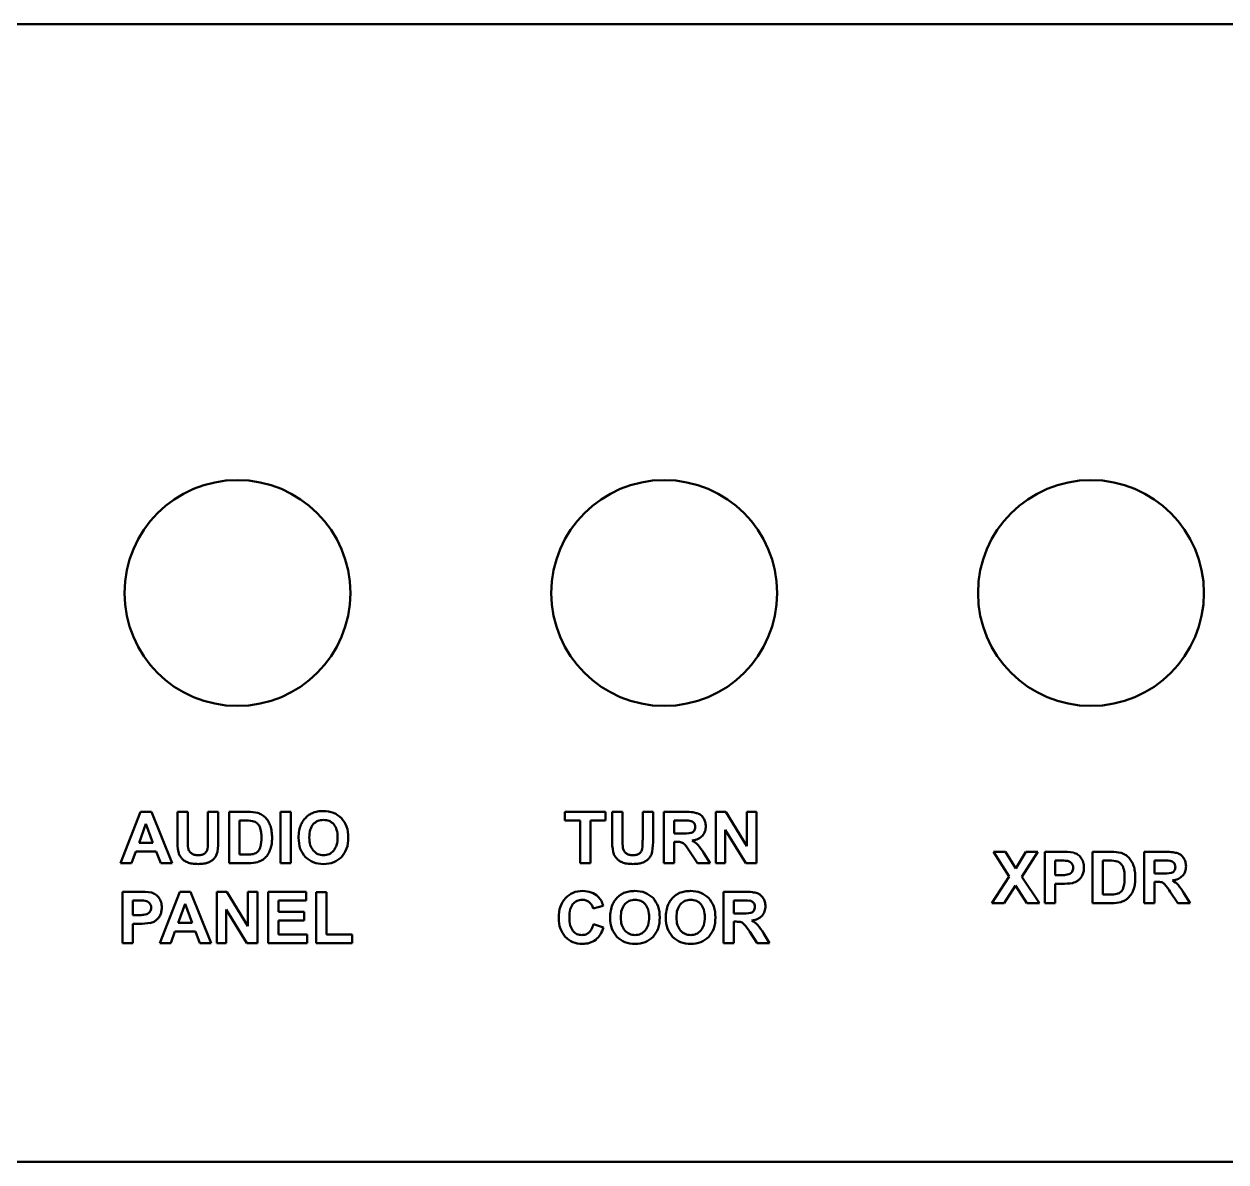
# Model space of a CAD drawing. Header units: inches. Extents: x 4.84 to 12.59, y 5.32 to 7.32.
# Drawn here: x 8.717 to 10.83, y 5.32 to 7.32 of the extents above; entities that cross this region are included whole.
import ezdxf

# ---------------------------------------------------------------- set-up
doc = ezdxf.new("R2010")
doc.units = ezdxf.units.IN
doc.header["$LTSCALE"] = 0.75
doc.header["$MEASUREMENT"] = 0
doc.layers.add('Visible', color=7, linetype='Continuous', lineweight=50)

msp = doc.modelspace()

# ---------------------------------------------------------------- linework, layer by layer
at = {"layer": 'Visible', "extrusion": (0, 1, 0)}
for p, q in [((12.3425, 7.3203), (5.0925, 7.3203)), ((8.9223, 5.9356), (8.8872, 5.8456)), ((8.9415, 5.9356), (8.9223, 5.9356)), ((8.9775, 5.8456), (8.9415, 5.9356)), ((9.0052, 5.9356), (8.9871, 5.9356)), ((8.9871, 5.9356), (8.9871, 5.8876)), ((9.0052, 5.8868), (9.0052, 5.9356)), ((9.0407, 5.9356), (9.0407, 5.8858)), ((9.0588, 5.9356), (9.0407, 5.9356)), ((9.0588, 5.8883), (9.0588, 5.9356)), ((9.1111, 5.9356), (9.0779, 5.9356)), ((9.0779, 5.9356), (9.0779, 5.8456)), ((9.1682, 5.9356), (9.1682, 5.8456)), ((9.1864, 5.9356), (9.1682, 5.9356)), ((9.1864, 5.8456), (9.1864, 5.9356)), ((9.6679, 5.9356), (9.6679, 5.9203)), ((9.7395, 5.9356), (9.6679, 5.9356)), ((9.7395, 5.9203), (9.7395, 5.9356)), ((9.7692, 5.9356), (9.7511, 5.9356)), ((9.7511, 5.9356), (9.7511, 5.8876)), ((9.7692, 5.8868), (9.7692, 5.9356)), ((9.8047, 5.9356), (9.8047, 5.8858)), ((9.8228, 5.9356), (9.8047, 5.9356)), ((9.8228, 5.8883), (9.8228, 5.9356)), ((9.842, 5.9356), (9.842, 5.8456)), ((9.8803, 5.9356), (9.842, 5.9356)), ((9.933, 5.9356), (9.933, 5.8456)), ((9.9506, 5.9356), (9.933, 5.9356)), ((9.9875, 5.8755), (9.9506, 5.9356)), ((9.9875, 5.9356), (9.9875, 5.8755)), ((10.0044, 5.9356), (9.9875, 5.9356)), ((10.0044, 5.8456), (10.0044, 5.9356)), ((8.9195, 5.8812), (8.9317, 5.9146)), ((8.9317, 5.9146), (8.9441, 5.8812)), ((9.0961, 5.8607), (9.0961, 5.9203)), ((9.0961, 5.9203), (9.1043, 5.9203)), ((9.6679, 5.9203), (9.6946, 5.9203)), ((9.6946, 5.9203), (9.6946, 5.8456)), ((9.7128, 5.9203), (9.7395, 5.9203)), ((9.7128, 5.8456), (9.7128, 5.9203)), ((9.8602, 5.9203), (9.8744, 5.9203)), ((9.8602, 5.8975), (9.8602, 5.9203)), ((9.8737, 5.8975), (9.8602, 5.8975)), ((9.9498, 5.9043), (9.9861, 5.8456)), ((9.9498, 5.8456), (9.9498, 5.9043)), ((8.9441, 5.8812), (8.9195, 5.8812)), ((9.8602, 5.8831), (9.8639, 5.8831)), ((9.8602, 5.8456), (9.8602, 5.8831)), ((8.9065, 5.8456), (8.9139, 5.866)), ((8.9139, 5.866), (8.9499, 5.866)), ((8.9499, 5.866), (8.9578, 5.8456)), ((9.1097, 5.8607), (9.0961, 5.8607)), ((9.8881, 5.8651), (9.9012, 5.8456)), ((9.923, 5.8456), (9.912, 5.8631)), ((10.421, 5.8653), (10.4489, 5.8223)), ((10.4423, 5.8653), (10.421, 5.8653)), ((10.4603, 5.8364), (10.4423, 5.8653)), ((10.478, 5.8653), (10.4603, 5.8364)), ((10.4711, 5.8216), (10.4991, 5.8653)), ((10.4991, 5.8653), (10.478, 5.8653)), ((10.5112, 5.8653), (10.5112, 5.7753)), ((10.5403, 5.8653), (10.5112, 5.8653)), ((10.6282, 5.8653), (10.595, 5.8653)), ((10.595, 5.8653), (10.595, 5.7753)), ((10.6859, 5.8653), (10.6859, 5.7753)), ((10.7241, 5.8653), (10.6859, 5.8653)), ((8.8872, 5.8456), (8.9065, 5.8456)), ((8.9578, 5.8456), (8.9775, 5.8456)), ((9.0779, 5.8456), (9.1121, 5.8456)), ((9.1682, 5.8456), (9.1864, 5.8456)), ((9.6946, 5.8456), (9.7128, 5.8456)), ((9.842, 5.8456), (9.8602, 5.8456)), ((9.9012, 5.8456), (9.923, 5.8456)), ((9.933, 5.8456), (9.9498, 5.8456)), ((9.9861, 5.8456), (10.0044, 5.8456)), ((10.5293, 5.8246), (10.5293, 5.8501)), ((10.5293, 5.8501), (10.5381, 5.8501)), ((10.6131, 5.7905), (10.6131, 5.8501)), ((10.6131, 5.8501), (10.6213, 5.8501)), ((10.704, 5.8501), (10.7182, 5.8501)), ((10.704, 5.8273), (10.704, 5.8501)), ((10.4489, 5.8223), (10.4181, 5.7753)), ((10.5018, 5.7753), (10.4711, 5.8216)), ((10.5393, 5.8246), (10.5293, 5.8246)), ((10.5293, 5.8093), (10.5412, 5.8093)), ((10.5293, 5.7753), (10.5293, 5.8093)), ((10.7175, 5.8273), (10.704, 5.8273)), ((10.704, 5.8129), (10.7077, 5.8129)), ((10.704, 5.7753), (10.704, 5.8129)), ((8.8906, 5.7951), (8.8906, 5.7051)), ((8.9197, 5.7951), (8.8906, 5.7951)), ((8.991, 5.7951), (8.9559, 5.7051)), ((9.0102, 5.7951), (8.991, 5.7951)), ((9.0462, 5.7051), (9.0102, 5.7951)), ((9.0561, 5.7951), (9.0561, 5.7051)), ((9.0737, 5.7951), (9.0561, 5.7951)), ((9.1106, 5.735), (9.0737, 5.7951)), ((9.1106, 5.7951), (9.1106, 5.735)), ((9.1275, 5.7951), (9.1106, 5.7951)), ((9.1275, 5.7051), (9.1275, 5.7951)), ((9.1467, 5.7951), (9.1467, 5.7051)), ((9.2134, 5.7951), (9.1467, 5.7951)), ((9.2134, 5.7799), (9.2134, 5.7951)), ((9.231, 5.7944), (9.231, 5.7051)), ((9.2492, 5.7944), (9.231, 5.7944)), ((9.2492, 5.7203), (9.2492, 5.7944)), ((9.9468, 5.7951), (9.9468, 5.7051)), ((9.9851, 5.7951), (9.9468, 5.7951)), ((10.4399, 5.7753), (10.46, 5.8065)), ((10.46, 5.8065), (10.4799, 5.7753)), ((10.6267, 5.7905), (10.6131, 5.7905)), ((10.7319, 5.7949), (10.7451, 5.7753)), ((10.7668, 5.7753), (10.7558, 5.7929)), ((8.9087, 5.7543), (8.9087, 5.7799)), ((8.9087, 5.7799), (8.9175, 5.7799)), ((8.9882, 5.7407), (9.0004, 5.7741)), ((9.0004, 5.7741), (9.0128, 5.7407)), ((9.1648, 5.7799), (9.2134, 5.7799)), ((9.1648, 5.7599), (9.1648, 5.7799)), ((9.7174, 5.766), (9.7353, 5.7703)), ((9.965, 5.7799), (9.9792, 5.7799)), ((9.965, 5.757), (9.965, 5.7799)), ((10.4181, 5.7753), (10.4399, 5.7753)), ((10.4799, 5.7753), (10.5018, 5.7753)), ((10.5112, 5.7753), (10.5293, 5.7753)), ((10.595, 5.7753), (10.6291, 5.7753)), ((10.6859, 5.7753), (10.704, 5.7753)), ((10.7451, 5.7753), (10.7668, 5.7753)), ((8.9187, 5.7543), (8.9087, 5.7543)), ((9.0729, 5.7638), (9.1092, 5.7051)), ((9.0729, 5.7051), (9.0729, 5.7638)), ((9.21, 5.7599), (9.1648, 5.7599)), ((9.21, 5.7448), (9.21, 5.7599)), ((9.9785, 5.757), (9.965, 5.757)), ((8.9087, 5.7391), (8.9206, 5.7391)), ((8.9087, 5.7051), (8.9087, 5.7391)), ((8.9752, 5.7051), (8.9826, 5.7255)), ((8.9826, 5.7255), (9.0186, 5.7255)), ((9.0128, 5.7407), (8.9882, 5.7407)), ((9.0186, 5.7255), (9.0265, 5.7051)), ((9.1648, 5.7448), (9.21, 5.7448)), ((9.1648, 5.7203), (9.1648, 5.7448)), ((9.7356, 5.7326), (9.718, 5.7382)), ((9.965, 5.7427), (9.9687, 5.7427)), ((9.965, 5.7051), (9.965, 5.7427)), ((9.9929, 5.7247), (10.006, 5.7051)), ((8.8906, 5.7051), (8.9087, 5.7051)), ((8.9559, 5.7051), (8.9752, 5.7051)), ((9.0265, 5.7051), (9.0462, 5.7051)), ((9.0561, 5.7051), (9.0729, 5.7051)), ((9.1092, 5.7051), (9.1275, 5.7051)), ((9.1467, 5.7051), (9.2151, 5.7051)), ((9.2151, 5.7203), (9.1648, 5.7203)), ((9.2151, 5.7051), (9.2151, 5.7203)), ((9.231, 5.7051), (9.2944, 5.7051)), ((9.2944, 5.7203), (9.2492, 5.7203)), ((9.2944, 5.7051), (9.2944, 5.7203)), ((9.9468, 5.7051), (9.965, 5.7051)), ((10.006, 5.7051), (10.0277, 5.7051)), ((10.0277, 5.7051), (10.0168, 5.7227)), ((5.0925, 5.3203), (12.3425, 5.3203))]:
    msp.add_line(p, q, dxfattribs=at)
at = {"layer": 'Visible'}
for centre in [(9.0925, 6.3203), (9.8425, 6.3203), (10.5925, 6.3203)]:
    msp.add_circle(centre, 0.1985, dxfattribs=at)
at = {"layer": 'Visible', "extrusion": (1e-16, 0, -1)}
for centre, radius, start, end in [((-9.1133, 5.8707), 0.0649, 88.1045, 103.3574), ((-9.107, 5.838), 0.0824, 88.0944, 98.5003), ((-9.8775, 5.7674), 0.153, 88.8418, 93.8103), ((-9.8772, 5.9668), 0.0694, 259.3593, 272.8982), ((-9.0963, 5.8846), 0.1093, 349.5275, 1.5573), ((-9.1063, 5.8838), 0.1011, 353.1593, 1.6992), ((-8.9394, 5.8834), 0.1013, 178.6534, 187.3237), ((-8.9374, 5.8846), 0.1215, 178.2614, 189.1017), ((-9.0759, 5.8887), 0.0587, 178.2555, 194.4953), ((-9.8603, 5.8846), 0.1093, 349.5275, 1.5573), ((-9.8703, 5.8838), 0.1011, 353.1596, 1.699), ((-9.7034, 5.8834), 0.1012, 178.6533, 187.324), ((-9.7014, 5.8846), 0.1215, 178.2614, 189.1015), ((-9.7806, 5.7974), 0.127, 140.4135, 147.7851), ((-9.871, 5.8484), 0.0424, 119.4599, 136.1647), ((-9.8234, 5.8114), 0.1026, 139.6957, 149.7087), ((-9.1113, 5.9102), 0.0495, 259.1367, 271.919), ((-10.5446, 5.7597), 0.1057, 87.7002, 99.4525), ((-10.6303, 5.8005), 0.0649, 88.1047, 103.3572), ((-9.1138, 5.9005), 0.055, 254.7815, 271.7227), ((-10.5406, 5.7628), 0.0873, 88.3901, 96.9858), ((-10.624, 5.7678), 0.0824, 88.0946, 98.5001), ((-10.7213, 5.6971), 0.153, 88.8418, 93.8104), ((-10.5435, 5.913), 0.1037, 260.8624, 271.3113), ((-10.5929, 5.8185), 0.0587, 178.2555, 194.4953), ((-10.721, 5.8966), 0.0694, 259.3593, 272.8981), ((-10.7149, 5.7781), 0.0424, 119.4598, 136.1649), ((-8.924, 5.6894), 0.1057, 87.7002, 99.4526), ((-10.6284, 5.84), 0.0495, 259.1367, 271.919), ((-10.6244, 5.7272), 0.127, 140.4137, 147.7849), ((-10.6672, 5.7412), 0.1026, 139.6957, 149.7087), ((-8.92, 5.6926), 0.0873, 88.3902, 96.9856), ((-9.9823, 5.6269), 0.153, 88.8418, 93.8103), ((-10.6308, 5.8303), 0.055, 254.7817, 271.7224), ((-9.982, 5.8264), 0.0694, 259.3593, 272.8981), ((-8.9229, 5.8428), 0.1037, 260.8624, 271.3113), ((-9.8854, 5.657), 0.127, 140.4137, 147.7849), ((-9.9758, 5.7079), 0.0424, 119.4598, 136.1649), ((-9.9282, 5.6709), 0.1026, 139.6957, 149.7087)]:
    msp.add_arc(centre, radius, start, end, dxfattribs=at)
at = {"layer": 'Visible'}
for points, knots in [([(9.2436, 5.9371), (9.2401, 5.937), (9.2334, 5.9368), (9.2271, 5.9346), (9.2242, 5.9335)], [-0.05035188, -0.05035188, -0.05035188, -0.05035188, -0.02397974, 0, 0, 0, 0]), ([(9.2754, 5.9248), (9.2709, 5.9284), (9.2617, 5.9359), (9.2498, 5.9367), (9.2436, 5.9371)], [-0.08861997, -0.08861997, -0.08861997, -0.08861997, -0.04614456, 0, 0, 0, 0]), ([(9.9012, 5.9331), (9.8984, 5.9338), (9.8916, 5.9356), (9.8845, 5.9356), (9.8803, 5.9356)], [-0.05377718, -0.05377718, -0.05377718, -0.05377718, -0.03167268, 0, 0, 0, 0]), ([(9.1192, 5.9195), (9.1208, 5.919), (9.1239, 5.9182), (9.1264, 5.9162), (9.1276, 5.9152)], [-0.02414846, -0.02414846, -0.02414846, -0.02414846, -0.0116473, 0, 0, 0, 0]), ([(9.1276, 5.9152), (9.1286, 5.914), (9.1309, 5.9115), (9.1321, 5.9082), (9.1327, 5.9065)], [-0.02592575, -0.02592575, -0.02592575, -0.02592575, -0.01382199, 0, 0, 0, 0]), ([(9.1418, 5.9256), (9.1398, 5.9274), (9.1359, 5.9311), (9.1308, 5.9329), (9.1283, 5.9338)], [-0.0407459, -0.0407459, -0.0407459, -0.0407459, -0.02040459, 0, 0, 0, 0]), ([(9.1504, 5.911), (9.1494, 5.9137), (9.1473, 5.919), (9.1436, 5.9234), (9.1418, 5.9256)], [-0.04324388, -0.04324388, -0.04324388, -0.04324388, -0.02103557, 0, 0, 0, 0]), ([(9.2125, 5.9254), (9.2108, 5.9236), (9.2075, 5.9198), (9.2053, 5.9153), (9.2041, 5.9131)], [-0.03803589, -0.03803589, -0.03803589, -0.03803589, -0.01896054, 0, 0, 0, 0]), ([(9.2242, 5.9335), (9.2221, 5.9325), (9.2178, 5.9304), (9.2143, 5.9271), (9.2125, 5.9254)], [-0.03619934, -0.03619934, -0.03619934, -0.03619934, -0.01859424, 0, 0, 0, 0]), ([(9.2256, 5.9139), (9.2281, 5.9161), (9.2333, 5.9207), (9.2402, 5.9213), (9.2437, 5.9216)], [-0.05122414, -0.05122414, -0.05122414, -0.05122414, -0.02622861, 0, 0, 0, 0]), ([(9.2437, 5.9216), (9.2473, 5.9213), (9.2541, 5.9207), (9.2593, 5.9162), (9.2618, 5.914)], [-0.05091082, -0.05091082, -0.05091082, -0.05091082, -0.02475069, 0, 0, 0, 0]), ([(9.2873, 5.8904), (9.287, 5.8972), (9.2863, 5.9099), (9.2789, 5.92), (9.2754, 5.9248)], [-0.09410742, -0.09410742, -0.09410742, -0.09410742, -0.04382827, 0, 0, 0, 0]), ([(9.8877, 5.92), (9.889, 5.9197), (9.8916, 5.9191), (9.8936, 5.9174), (9.8945, 5.9165)], [-0.01987093, -0.01987093, -0.01987093, -0.01987093, -0.00941618, 0, 0, 0, 0]), ([(9.8945, 5.9165), (9.8952, 5.9155), (9.8967, 5.9133), (9.8968, 5.9106), (9.8969, 5.9092)], [-0.01995818, -0.01995818, -0.01995818, -0.01995818, -0.01054117, 0, 0, 0, 0]), ([(9.9117, 5.9245), (9.9103, 5.9264), (9.9075, 5.9302), (9.9033, 5.9322), (9.9012, 5.9331)], [-0.03493696, -0.03493696, -0.03493696, -0.03493696, -0.01722585, 0, 0, 0, 0]), ([(9.9156, 5.9103), (9.9155, 5.9129), (9.9152, 5.9179), (9.9129, 5.9223), (9.9117, 5.9245)], [-0.03776781, -0.03776781, -0.03776781, -0.03776781, -0.01846493, 0, 0, 0, 0]), ([(9.1327, 5.9065), (9.1333, 5.9043), (9.1345, 5.899), (9.1346, 5.8936), (9.1346, 5.8905)], [-0.04108088, -0.04108088, -0.04108088, -0.04108088, -0.02345833, 0, 0, 0, 0]), ([(9.1534, 5.8897), (9.1533, 5.8936), (9.1531, 5.9008), (9.1513, 5.9078), (9.1504, 5.911)], [-0.05472631, -0.05472631, -0.05472631, -0.05472631, -0.02509807, 0, 0, 0, 0]), ([(9.2041, 5.9131), (9.2029, 5.9096), (9.2003, 5.9022), (9.2001, 5.8943), (9.2, 5.89)], [-0.05987117, -0.05987117, -0.05987117, -0.05987117, -0.0322285, 0, 0, 0, 0]), ([(9.2187, 5.8906), (9.2189, 5.8953), (9.2191, 5.9037), (9.2236, 5.9107), (9.2256, 5.9139)], [-0.06257345, -0.06257345, -0.06257345, -0.06257345, -0.0278171, 0, 0, 0, 0]), ([(9.2618, 5.914), (9.2637, 5.9109), (9.2682, 5.9038), (9.2684, 5.8955), (9.2685, 5.8909)], [-0.06212037, -0.06212037, -0.06212037, -0.06212037, -0.03457501, 0, 0, 0, 0]), ([(9.8951, 5.9024), (9.8944, 5.9016), (9.893, 5.8999), (9.891, 5.899), (9.89, 5.8986)], [-0.0163785, -0.0163785, -0.0163785, -0.0163785, -0.00829949, 0, 0, 0, 0]), ([(9.8919, 5.8853), (9.8955, 5.886), (9.9022, 5.8872), (9.9073, 5.8916), (9.9097, 5.8936)], [-0.05068593, -0.05068593, -0.05068593, -0.05068593, -0.02329598, 0, 0, 0, 0]), ([(9.8969, 5.9092), (9.8969, 5.9079), (9.8968, 5.9055), (9.8956, 5.9034), (9.8951, 5.9024)], [-0.017985, -0.017985, -0.017985, -0.017985, -0.00847874, 0, 0, 0, 0]), ([(9.9097, 5.8936), (9.9114, 5.896), (9.915, 5.901), (9.9154, 5.9071), (9.9156, 5.9103)], [-0.04592294, -0.04592294, -0.04592294, -0.04592294, -0.02379007, 0, 0, 0, 0]), ([(9.1327, 5.874), (9.1322, 5.8722), (9.1311, 5.869), (9.1289, 5.8665), (9.128, 5.8653)], [-0.02537304, -0.02537304, -0.02537304, -0.02537304, -0.01112995, 0, 0, 0, 0]), ([(9.1506, 5.8706), (9.1514, 5.8735), (9.1531, 5.8797), (9.1533, 5.8862), (9.1534, 5.8897)], [-0.0493206, -0.0493206, -0.0493206, -0.0493206, -0.02633345, 0, 0, 0, 0]), ([(9.2, 5.89), (9.2004, 5.8834), (9.201, 5.8709), (9.2084, 5.861), (9.2119, 5.8563)], [-0.09260857, -0.09260857, -0.09260857, -0.09260857, -0.04332088, 0, 0, 0, 0]), ([(9.2258, 5.8675), (9.2238, 5.8706), (9.2192, 5.8776), (9.2189, 5.886), (9.2187, 5.8906)], [-0.06257845, -0.06257845, -0.06257845, -0.06257845, -0.03442336, 0, 0, 0, 0]), ([(9.2685, 5.8909), (9.2684, 5.8862), (9.2681, 5.8777), (9.2636, 5.8706), (9.2616, 5.8674)], [-0.06324796, -0.06324796, -0.06324796, -0.06324796, -0.02817484, 0, 0, 0, 0]), ([(9.2755, 5.8563), (9.2789, 5.8611), (9.2863, 5.8712), (9.287, 5.8837), (9.2873, 5.8904)], [-0.09349159, -0.09349159, -0.09349159, -0.09349159, -0.04990423, 0, 0, 0, 0]), ([(9.8639, 5.8831), (9.8657, 5.8831), (9.8688, 5.8831), (9.8718, 5.8824), (9.873, 5.8821)], [-0.02344382, -0.02344382, -0.02344382, -0.02344382, -0.00966757, 0, 0, 0, 0]), ([(9.873, 5.8821), (9.874, 5.8817), (9.8761, 5.8808), (9.8777, 5.8792), (9.8785, 5.8784)], [-0.01694635, -0.01694635, -0.01694635, -0.01694635, -0.00892621, 0, 0, 0, 0]), ([(8.9888, 5.8647), (8.9894, 5.863), (8.9905, 5.8594), (8.9928, 5.8563), (8.9939, 5.8547)], [-0.02863878, -0.02863878, -0.02863878, -0.02863878, -0.01481826, 0, 0, 0, 0]), ([(8.9939, 5.8547), (8.9954, 5.8532), (8.9984, 5.85), (9.0024, 5.848), (9.0045, 5.847)], [-0.03341593, -0.03341593, -0.03341593, -0.03341593, -0.01746279, 0, 0, 0, 0]), ([(9.0115, 5.8629), (9.0101, 5.8641), (9.0075, 5.8666), (9.0064, 5.87), (9.0059, 5.8718)], [-0.0270417, -0.0270417, -0.0270417, -0.0270417, -0.01360594, 0, 0, 0, 0]), ([(9.0235, 5.8596), (9.0211, 5.8596), (9.0169, 5.8598), (9.0132, 5.8619), (9.0115, 5.8629)], [-0.03207391, -0.03207391, -0.03207391, -0.03207391, -0.01465463, 0, 0, 0, 0]), ([(9.0351, 5.8627), (9.0335, 5.8618), (9.0299, 5.8597), (9.0258, 5.8596), (9.0235, 5.8596)], [-0.03112981, -0.03112981, -0.03112981, -0.03112981, -0.01734732, 0, 0, 0, 0]), ([(9.0399, 5.8705), (9.0394, 5.869), (9.0386, 5.866), (9.0363, 5.8638), (9.0351, 5.8627)], [-0.02349886, -0.02349886, -0.02349886, -0.02349886, -0.01199629, 0, 0, 0, 0]), ([(9.0413, 5.8468), (9.0434, 5.8477), (9.0474, 5.8495), (9.0504, 5.8526), (9.0519, 5.8541)], [-0.03295302, -0.03295302, -0.03295302, -0.03295302, -0.01576463, 0, 0, 0, 0]), ([(9.0519, 5.8541), (9.0531, 5.8558), (9.0557, 5.8592), (9.0568, 5.8633), (9.0574, 5.8654)], [-0.03208811, -0.03208811, -0.03208811, -0.03208811, -0.01655022, 0, 0, 0, 0]), ([(9.128, 5.8653), (9.1269, 5.8645), (9.1247, 5.8628), (9.122, 5.862), (9.1206, 5.8616)], [-0.02108329, -0.02108329, -0.02108329, -0.02108329, -0.01094605, 0, 0, 0, 0]), ([(9.1282, 5.8475), (9.1307, 5.8484), (9.1354, 5.85), (9.1392, 5.8532), (9.141, 5.8547)], [-0.03746292, -0.03746292, -0.03746292, -0.03746292, -0.01753539, 0, 0, 0, 0]), ([(9.141, 5.8547), (9.143, 5.8569), (9.1471, 5.8616), (9.1494, 5.8675), (9.1506, 5.8706)], [-0.04755927, -0.04755927, -0.04755927, -0.04755927, -0.02485586, 0, 0, 0, 0]), ([(9.2119, 5.8563), (9.2163, 5.8527), (9.2256, 5.8452), (9.2376, 5.8444), (9.2438, 5.844)], [-0.08875266, -0.08875266, -0.08875266, -0.08875266, -0.04642292, 0, 0, 0, 0]), ([(9.2437, 5.8596), (9.2403, 5.8599), (9.2334, 5.8605), (9.2283, 5.8652), (9.2258, 5.8675)], [-0.05097404, -0.05097404, -0.05097404, -0.05097404, -0.0252972, 0, 0, 0, 0]), ([(9.2616, 5.8674), (9.2591, 5.8651), (9.254, 5.8605), (9.2472, 5.8599), (9.2437, 5.8596)], [-0.05069841, -0.05069841, -0.05069841, -0.05069841, -0.02561184, 0, 0, 0, 0]), ([(9.2438, 5.844), (9.25, 5.8445), (9.2619, 5.8453), (9.2711, 5.8528), (9.2755, 5.8563)], [-0.08823293, -0.08823293, -0.08823293, -0.08823293, -0.04226449, 0, 0, 0, 0]), ([(9.7528, 5.8647), (9.7534, 5.863), (9.7545, 5.8594), (9.7568, 5.8563), (9.7579, 5.8547)], [-0.02863878, -0.02863878, -0.02863878, -0.02863878, -0.01481826, 0, 0, 0, 0]), ([(9.7579, 5.8547), (9.7594, 5.8532), (9.7624, 5.85), (9.7664, 5.848), (9.7685, 5.847)], [-0.03341597, -0.03341597, -0.03341597, -0.03341597, -0.01746279, 0, 0, 0, 0]), ([(9.7755, 5.8629), (9.7741, 5.8641), (9.7715, 5.8666), (9.7704, 5.87), (9.7699, 5.8718)], [-0.0270417, -0.0270417, -0.0270417, -0.0270417, -0.01360594, 0, 0, 0, 0]), ([(9.7875, 5.8596), (9.7851, 5.8596), (9.7809, 5.8598), (9.7771, 5.8619), (9.7755, 5.8629)], [-0.03207391, -0.03207391, -0.03207391, -0.03207391, -0.01465463, 0, 0, 0, 0]), ([(9.7991, 5.8627), (9.7975, 5.8618), (9.7939, 5.8597), (9.7898, 5.8596), (9.7875, 5.8596)], [-0.03112981, -0.03112981, -0.03112981, -0.03112981, -0.01734732, 0, 0, 0, 0]), ([(9.8039, 5.8705), (9.8034, 5.869), (9.8026, 5.866), (9.8003, 5.8638), (9.7991, 5.8627)], [-0.02349886, -0.02349886, -0.02349886, -0.02349886, -0.01199629, 0, 0, 0, 0]), ([(9.8053, 5.8468), (9.8074, 5.8477), (9.8114, 5.8495), (9.8144, 5.8526), (9.8159, 5.8541)], [-0.03295302, -0.03295302, -0.03295302, -0.03295302, -0.01576463, 0, 0, 0, 0]), ([(9.8159, 5.8541), (9.8171, 5.8558), (9.8197, 5.8592), (9.8208, 5.8633), (9.8213, 5.8654)], [-0.03208814, -0.03208814, -0.03208814, -0.03208814, -0.01655022, 0, 0, 0, 0]), ([(10.5749, 5.8552), (10.5731, 5.8572), (10.5695, 5.8613), (10.5644, 5.8631), (10.5619, 5.864)], [-0.04036634, -0.04036634, -0.04036634, -0.04036634, -0.01981118, 0, 0, 0, 0]), ([(10.5801, 5.8376), (10.5799, 5.841), (10.5796, 5.8473), (10.5764, 5.8526), (10.5749, 5.8552)], [-0.04710114, -0.04710114, -0.04710114, -0.04710114, -0.02210639, 0, 0, 0, 0]), ([(10.6589, 5.8553), (10.6569, 5.8572), (10.6529, 5.8608), (10.6478, 5.8627), (10.6453, 5.8636)], [-0.04074584, -0.04074584, -0.04074584, -0.04074584, -0.02040453, 0, 0, 0, 0]), ([(10.6675, 5.8407), (10.6664, 5.8435), (10.6643, 5.8488), (10.6606, 5.8532), (10.6589, 5.8553)], [-0.04324385, -0.04324385, -0.04324385, -0.04324385, -0.02103558, 0, 0, 0, 0]), ([(10.7451, 5.8629), (10.7423, 5.8636), (10.7354, 5.8653), (10.7283, 5.8653), (10.7241, 5.8653)], [-0.05377718, -0.05377718, -0.05377718, -0.05377718, -0.03167262, 0, 0, 0, 0]), ([(10.7556, 5.8543), (10.7542, 5.8562), (10.7514, 5.8599), (10.7472, 5.8619), (10.7451, 5.8629)], [-0.03493701, -0.03493701, -0.03493701, -0.03493701, -0.01722579, 0, 0, 0, 0]), ([(10.7595, 5.8401), (10.7593, 5.8427), (10.759, 5.8477), (10.7567, 5.8521), (10.7556, 5.8543)], [-0.03776781, -0.03776781, -0.03776781, -0.03776781, -0.01846493, 0, 0, 0, 0]), ([(9.0045, 5.847), (9.0072, 5.8461), (9.0135, 5.8441), (9.0202, 5.8441), (9.024, 5.844)], [-0.05048409, -0.05048409, -0.05048409, -0.05048409, -0.02885148, 0, 0, 0, 0]), ([(9.024, 5.844), (9.0273, 5.8441), (9.0332, 5.8442), (9.0388, 5.846), (9.0413, 5.8468)], [-0.04472016, -0.04472016, -0.04472016, -0.04472016, -0.02009935, 0, 0, 0, 0]), ([(9.7685, 5.847), (9.7712, 5.8461), (9.7775, 5.8441), (9.7842, 5.8441), (9.788, 5.844)], [-0.05048403, -0.05048403, -0.05048403, -0.05048403, -0.02885142, 0, 0, 0, 0]), ([(9.788, 5.844), (9.7913, 5.8441), (9.7972, 5.8442), (9.8028, 5.846), (9.8053, 5.8468)], [-0.04472016, -0.04472016, -0.04472016, -0.04472016, -0.02009929, 0, 0, 0, 0]), ([(10.5512, 5.8495), (10.5526, 5.8491), (10.5554, 5.8484), (10.5575, 5.8465), (10.5585, 5.8455)], [-0.02144874, -0.02144874, -0.02144874, -0.02144874, -0.01059965, 0, 0, 0, 0]), ([(10.5593, 5.8304), (10.5586, 5.8295), (10.557, 5.8275), (10.5548, 5.8265), (10.5536, 5.826)], [-0.0184949, -0.0184949, -0.0184949, -0.0184949, -0.00940741, 0, 0, 0, 0]), ([(10.5585, 5.8455), (10.5593, 5.8443), (10.5611, 5.8419), (10.5613, 5.8389), (10.5614, 5.8374)], [-0.02224683, -0.02224683, -0.02224683, -0.02224683, -0.01152972, 0, 0, 0, 0]), ([(10.5614, 5.8374), (10.5613, 5.8361), (10.5611, 5.8336), (10.5599, 5.8315), (10.5593, 5.8304)], [-0.01874738, -0.01874738, -0.01874738, -0.01874738, -0.00914614, 0, 0, 0, 0]), ([(10.5771, 5.8237), (10.578, 5.8258), (10.5798, 5.8302), (10.58, 5.8351), (10.5801, 5.8376)], [-0.03648503, -0.03648503, -0.03648503, -0.03648503, -0.01946882, 0, 0, 0, 0]), ([(10.6362, 5.8492), (10.6378, 5.8488), (10.6409, 5.848), (10.6434, 5.846), (10.6446, 5.845)], [-0.02414845, -0.02414845, -0.02414845, -0.02414845, -0.01164729, 0, 0, 0, 0]), ([(10.6446, 5.845), (10.6457, 5.8438), (10.648, 5.8412), (10.6491, 5.838), (10.6498, 5.8363)], [-0.02592576, -0.02592576, -0.02592576, -0.02592576, -0.01382199, 0, 0, 0, 0]), ([(10.6498, 5.8363), (10.6503, 5.834), (10.6516, 5.8288), (10.6516, 5.8234), (10.6516, 5.8203)], [-0.04108088, -0.04108088, -0.04108088, -0.04108088, -0.02345833, 0, 0, 0, 0]), ([(10.6704, 5.8195), (10.6703, 5.8234), (10.6702, 5.8306), (10.6683, 5.8376), (10.6675, 5.8407)], [-0.05472632, -0.05472632, -0.05472632, -0.05472632, -0.02509808, 0, 0, 0, 0]), ([(10.7315, 5.8498), (10.7329, 5.8495), (10.7355, 5.8489), (10.7374, 5.8471), (10.7383, 5.8463)], [-0.01987094, -0.01987094, -0.01987094, -0.01987094, -0.00941607, 0, 0, 0, 0]), ([(10.7389, 5.8322), (10.7382, 5.8313), (10.7369, 5.8297), (10.7348, 5.8288), (10.7338, 5.8284)], [-0.01637848, -0.01637848, -0.01637848, -0.01637848, -0.00829943, 0, 0, 0, 0]), ([(10.7383, 5.8463), (10.739, 5.8452), (10.7405, 5.843), (10.7407, 5.8403), (10.7408, 5.8389)], [-0.01995824, -0.01995824, -0.01995824, -0.01995824, -0.01054122, 0, 0, 0, 0]), ([(10.7408, 5.8389), (10.7407, 5.8377), (10.7406, 5.8353), (10.7395, 5.8332), (10.7389, 5.8322)], [-0.01798499, -0.01798499, -0.01798499, -0.01798499, -0.00847877, 0, 0, 0, 0]), ([(10.7535, 5.8234), (10.7553, 5.8258), (10.7589, 5.8308), (10.7593, 5.8369), (10.7595, 5.8401)], [-0.04592292, -0.04592292, -0.04592292, -0.04592292, -0.02379008, 0, 0, 0, 0]), ([(10.5536, 5.826), (10.5518, 5.8256), (10.5471, 5.8245), (10.5423, 5.8245), (10.5393, 5.8246)], [-0.03676751, -0.03676751, -0.03676751, -0.03676751, -0.02278412, 0, 0, 0, 0]), ([(10.56, 5.8106), (10.5616, 5.811), (10.565, 5.812), (10.5679, 5.8139), (10.5694, 5.8148)], [-0.02640373, -0.02640373, -0.02640373, -0.02640373, -0.01368155, 0, 0, 0, 0]), ([(10.5694, 5.8148), (10.5709, 5.816), (10.574, 5.8185), (10.576, 5.8219), (10.5771, 5.8237)], [-0.02995685, -0.02995685, -0.02995685, -0.02995685, -0.01546719, 0, 0, 0, 0]), ([(10.6676, 5.8003), (10.6684, 5.8032), (10.6702, 5.8095), (10.6703, 5.816), (10.6704, 5.8195)], [-0.0493206, -0.0493206, -0.0493206, -0.0493206, -0.02633345, 0, 0, 0, 0]), ([(10.7077, 5.8129), (10.7095, 5.8129), (10.7126, 5.8129), (10.7156, 5.8122), (10.7169, 5.8119)], [-0.02344381, -0.02344381, -0.02344381, -0.02344381, -0.0096675, 0, 0, 0, 0]), ([(10.7169, 5.8119), (10.7178, 5.8115), (10.7199, 5.8105), (10.7215, 5.809), (10.7223, 5.8081)], [-0.01694642, -0.01694642, -0.01694642, -0.01694642, -0.00892632, 0, 0, 0, 0]), ([(10.7357, 5.8151), (10.7393, 5.8157), (10.746, 5.817), (10.7512, 5.8214), (10.7535, 5.8234)], [-0.05068588, -0.05068588, -0.05068588, -0.05068588, -0.02329599, 0, 0, 0, 0]), ([(8.9543, 5.7849), (8.9525, 5.787), (8.9489, 5.791), (8.9438, 5.7929), (8.9413, 5.7938)], [-0.04036636, -0.04036636, -0.04036636, -0.04036636, -0.01981116, 0, 0, 0, 0]), ([(9.6993, 5.7966), (9.6934, 5.7962), (9.6818, 5.7953), (9.6731, 5.7878), (9.6688, 5.7842)], [-0.08562697, -0.08562697, -0.08562697, -0.08562697, -0.04152589, 0, 0, 0, 0]), ([(9.7261, 5.7869), (9.7223, 5.7897), (9.7144, 5.7957), (9.7045, 5.7963), (9.6993, 5.7966)], [-0.07392103, -0.07392103, -0.07392103, -0.07392103, -0.03851113, 0, 0, 0, 0]), ([(9.7716, 5.7931), (9.7695, 5.7921), (9.7652, 5.79), (9.7618, 5.7867), (9.76, 5.785)], [-0.03619933, -0.03619933, -0.03619933, -0.03619933, -0.01859428, 0, 0, 0, 0]), ([(9.791, 5.7966), (9.7875, 5.7965), (9.7809, 5.7963), (9.7746, 5.7941), (9.7716, 5.7931)], [-0.05035183, -0.05035183, -0.05035183, -0.05035183, -0.02397974, 0, 0, 0, 0]), ([(9.8229, 5.7843), (9.8184, 5.7879), (9.8092, 5.7954), (9.7972, 5.7962), (9.791, 5.7966)], [-0.08862002, -0.08862002, -0.08862002, -0.08862002, -0.04614455, 0, 0, 0, 0]), ([(9.8694, 5.7931), (9.8673, 5.7921), (9.863, 5.79), (9.8596, 5.7867), (9.8578, 5.785)], [-0.03619933, -0.03619933, -0.03619933, -0.03619933, -0.01859423, 0, 0, 0, 0]), ([(9.8888, 5.7966), (9.8853, 5.7965), (9.8787, 5.7963), (9.8724, 5.7941), (9.8694, 5.7931)], [-0.05035189, -0.05035189, -0.05035189, -0.05035189, -0.02397974, 0, 0, 0, 0]), ([(9.9206, 5.7843), (9.9162, 5.7879), (9.9069, 5.7954), (9.895, 5.7962), (9.8888, 5.7966)], [-0.08861995, -0.08861995, -0.08861995, -0.08861995, -0.04614444, 0, 0, 0, 0]), ([(10.006, 5.7927), (10.0032, 5.7934), (9.9963, 5.7951), (9.9893, 5.7951), (9.9851, 5.7951)], [-0.05377719, -0.05377719, -0.05377719, -0.05377719, -0.03167262, 0, 0, 0, 0]), ([(10.0165, 5.7841), (10.0151, 5.786), (10.0123, 5.7897), (10.0081, 5.7917), (10.006, 5.7927)], [-0.03493701, -0.03493701, -0.03493701, -0.03493701, -0.01722579, 0, 0, 0, 0]), ([(10.645, 5.7951), (10.644, 5.7943), (10.6418, 5.7926), (10.6391, 5.7918), (10.6377, 5.7914)], [-0.02108329, -0.02108329, -0.02108329, -0.02108329, -0.01094606, 0, 0, 0, 0]), ([(10.6498, 5.8038), (10.6492, 5.802), (10.6482, 5.7988), (10.646, 5.7962), (10.645, 5.7951)], [-0.02537307, -0.02537307, -0.02537307, -0.02537307, -0.01112995, 0, 0, 0, 0]), ([(10.658, 5.7844), (10.66, 5.7867), (10.6642, 5.7914), (10.6664, 5.7973), (10.6676, 5.8003)], [-0.04755925, -0.04755925, -0.04755925, -0.04755925, -0.02485589, 0, 0, 0, 0]), ([(8.9306, 5.7793), (8.932, 5.7789), (8.9348, 5.7782), (8.9368, 5.7762), (8.9379, 5.7753)], [-0.02144874, -0.02144874, -0.02144874, -0.02144874, -0.01059965, 0, 0, 0, 0]), ([(8.9379, 5.7753), (8.9387, 5.7741), (8.9405, 5.7717), (8.9407, 5.7687), (8.9408, 5.7672)], [-0.02224686, -0.02224686, -0.02224686, -0.02224686, -0.01152975, 0, 0, 0, 0]), ([(8.9408, 5.7672), (8.9407, 5.7659), (8.9405, 5.7634), (8.9393, 5.7612), (8.9387, 5.7602)], [-0.01874734, -0.01874734, -0.01874734, -0.01874734, -0.00914615, 0, 0, 0, 0]), ([(8.9595, 5.7674), (8.9593, 5.7708), (8.959, 5.777), (8.9558, 5.7824), (8.9543, 5.7849)], [-0.04710113, -0.04710113, -0.04710113, -0.04710113, -0.02210638, 0, 0, 0, 0]), ([(8.9565, 5.7535), (8.9574, 5.7556), (8.9592, 5.76), (8.9594, 5.7648), (8.9595, 5.7674)], [-0.03648503, -0.03648503, -0.03648503, -0.03648503, -0.01946884, 0, 0, 0, 0]), ([(9.6688, 5.7842), (9.6654, 5.7794), (9.6581, 5.769), (9.6575, 5.7562), (9.6572, 5.7493)], [-0.09514908, -0.09514908, -0.09514908, -0.09514908, -0.05123081, 0, 0, 0, 0]), ([(9.6759, 5.7507), (9.676, 5.7554), (9.6761, 5.7637), (9.6803, 5.7709), (9.6821, 5.7739)], [-0.06210676, -0.06210676, -0.06210676, -0.06210676, -0.02668281, 0, 0, 0, 0]), ([(9.6821, 5.7739), (9.6844, 5.776), (9.689, 5.7803), (9.6952, 5.7808), (9.6984, 5.7811)], [-0.04625718, -0.04625718, -0.04625718, -0.04625718, -0.02346736, 0, 0, 0, 0]), ([(9.6984, 5.7811), (9.7007, 5.781), (9.7051, 5.7807), (9.7089, 5.7782), (9.7107, 5.7771)], [-0.03341471, -0.03341471, -0.03341471, -0.03341471, -0.01620494, 0, 0, 0, 0]), ([(9.7107, 5.7771), (9.7122, 5.7755), (9.7154, 5.7725), (9.7167, 5.7682), (9.7174, 5.766)], [-0.03326622, -0.03326622, -0.03326622, -0.03326622, -0.01709169, 0, 0, 0, 0]), ([(9.7353, 5.7703), (9.7343, 5.7736), (9.7323, 5.7798), (9.7281, 5.7846), (9.7261, 5.7869)], [-0.0486042, -0.0486042, -0.0486042, -0.0486042, -0.02247107, 0, 0, 0, 0]), ([(9.7516, 5.7726), (9.7504, 5.7692), (9.7478, 5.7617), (9.7476, 5.7538), (9.7475, 5.7495)], [-0.05987125, -0.05987125, -0.05987125, -0.05987125, -0.0322285, 0, 0, 0, 0]), ([(9.76, 5.785), (9.7583, 5.7831), (9.755, 5.7794), (9.7527, 5.7749), (9.7516, 5.7726)], [-0.03803585, -0.03803585, -0.03803585, -0.03803585, -0.0189605, 0, 0, 0, 0]), ([(9.7662, 5.7502), (9.7664, 5.7548), (9.7666, 5.7632), (9.7711, 5.7703), (9.7731, 5.7734)], [-0.06257348, -0.06257348, -0.06257348, -0.06257348, -0.0278171, 0, 0, 0, 0]), ([(9.7731, 5.7734), (9.7756, 5.7756), (9.7808, 5.7803), (9.7877, 5.7808), (9.7912, 5.7811)], [-0.0512241, -0.0512241, -0.0512241, -0.0512241, -0.02622856, 0, 0, 0, 0]), ([(9.7912, 5.7811), (9.7947, 5.7808), (9.8016, 5.7803), (9.8067, 5.7757), (9.8092, 5.7735)], [-0.05091073, -0.05091073, -0.05091073, -0.05091073, -0.02475061, 0, 0, 0, 0]), ([(9.8092, 5.7735), (9.8112, 5.7704), (9.8156, 5.7634), (9.8159, 5.755), (9.816, 5.7504)], [-0.06212046, -0.06212046, -0.06212046, -0.06212046, -0.03457502, 0, 0, 0, 0]), ([(9.8348, 5.75), (9.8344, 5.7567), (9.8338, 5.7694), (9.8263, 5.7796), (9.8229, 5.7843)], [-0.09410741, -0.09410741, -0.09410741, -0.09410741, -0.04382832, 0, 0, 0, 0]), ([(9.8494, 5.7726), (9.8482, 5.7692), (9.8456, 5.7617), (9.8454, 5.7538), (9.8453, 5.7495)], [-0.05987123, -0.05987123, -0.05987123, -0.05987123, -0.03222851, 0, 0, 0, 0]), ([(9.8578, 5.785), (9.8561, 5.7831), (9.8528, 5.7794), (9.8505, 5.7749), (9.8494, 5.7726)], [-0.03803585, -0.03803585, -0.03803585, -0.03803585, -0.0189605, 0, 0, 0, 0]), ([(9.864, 5.7502), (9.8642, 5.7548), (9.8644, 5.7632), (9.8689, 5.7703), (9.8709, 5.7734)], [-0.06257348, -0.06257348, -0.06257348, -0.06257348, -0.0278171, 0, 0, 0, 0]), ([(9.8709, 5.7734), (9.8734, 5.7756), (9.8786, 5.7803), (9.8855, 5.7808), (9.889, 5.7811)], [-0.05122409, -0.05122409, -0.05122409, -0.05122409, -0.0262285, 0, 0, 0, 0]), ([(9.889, 5.7811), (9.8925, 5.7808), (9.8994, 5.7803), (9.9045, 5.7757), (9.907, 5.7735)], [-0.05091073, -0.05091073, -0.05091073, -0.05091073, -0.02475061, 0, 0, 0, 0]), ([(9.907, 5.7735), (9.909, 5.7704), (9.9134, 5.7634), (9.9137, 5.755), (9.9138, 5.7504)], [-0.06212044, -0.06212044, -0.06212044, -0.06212044, -0.03457503, 0, 0, 0, 0]), ([(9.9326, 5.75), (9.9322, 5.7567), (9.9316, 5.7694), (9.9241, 5.7796), (9.9206, 5.7843)], [-0.09410741, -0.09410741, -0.09410741, -0.09410741, -0.04382832, 0, 0, 0, 0]), ([(9.9924, 5.7796), (9.9938, 5.7793), (9.9964, 5.7787), (9.9984, 5.7769), (9.9993, 5.776)], [-0.01987092, -0.01987092, -0.01987092, -0.01987092, -0.00941616, 0, 0, 0, 0]), ([(9.9993, 5.776), (10, 5.775), (10.0015, 5.7728), (10.0016, 5.7701), (10.0017, 5.7687)], [-0.01995822, -0.01995822, -0.01995822, -0.01995822, -0.0105412, 0, 0, 0, 0]), ([(10.0017, 5.7687), (10.0017, 5.7674), (10.0016, 5.765), (10.0004, 5.7629), (9.9999, 5.762)], [-0.01798499, -0.01798499, -0.01798499, -0.01798499, -0.00847874, 0, 0, 0, 0]), ([(10.0145, 5.7531), (10.0162, 5.7555), (10.0198, 5.7605), (10.0202, 5.7667), (10.0204, 5.7699)], [-0.04592292, -0.04592292, -0.04592292, -0.04592292, -0.02379008, 0, 0, 0, 0]), ([(10.0204, 5.7699), (10.0203, 5.7724), (10.02, 5.7774), (10.0177, 5.7819), (10.0165, 5.7841)], [-0.03776781, -0.03776781, -0.03776781, -0.03776781, -0.01846493, 0, 0, 0, 0]), ([(10.6452, 5.7772), (10.6477, 5.7781), (10.6524, 5.7798), (10.6562, 5.7829), (10.658, 5.7844)], [-0.03746292, -0.03746292, -0.03746292, -0.03746292, -0.01753539, 0, 0, 0, 0]), ([(8.933, 5.7557), (8.9312, 5.7553), (8.9265, 5.7543), (8.9217, 5.7543), (8.9187, 5.7543)], [-0.03676751, -0.03676751, -0.03676751, -0.03676751, -0.02278412, 0, 0, 0, 0]), ([(8.9387, 5.7602), (8.938, 5.7592), (8.9364, 5.7573), (8.9342, 5.7563), (8.933, 5.7557)], [-0.01849489, -0.01849489, -0.01849489, -0.01849489, -0.00940742, 0, 0, 0, 0]), ([(8.9488, 5.7446), (8.9503, 5.7458), (8.9534, 5.7483), (8.9554, 5.7517), (8.9565, 5.7535)], [-0.02995681, -0.02995681, -0.02995681, -0.02995681, -0.01546713, 0, 0, 0, 0]), ([(9.6572, 5.7493), (9.6575, 5.7428), (9.6582, 5.7304), (9.6654, 5.7205), (9.6687, 5.7158)], [-0.09168087, -0.09168087, -0.09168087, -0.09168087, -0.04288507, 0, 0, 0, 0]), ([(9.6821, 5.7263), (9.6803, 5.7295), (9.6761, 5.737), (9.676, 5.7457), (9.6759, 5.7507)], [-0.06458908, -0.06458908, -0.06458908, -0.06458908, -0.0373166, 0, 0, 0, 0]), ([(9.7475, 5.7495), (9.7478, 5.7429), (9.7485, 5.7305), (9.7559, 5.7205), (9.7593, 5.7158)], [-0.09260849, -0.09260849, -0.09260849, -0.09260849, -0.0433208, 0, 0, 0, 0]), ([(9.7733, 5.727), (9.7712, 5.7301), (9.7667, 5.7371), (9.7664, 5.7455), (9.7662, 5.7502)], [-0.06257848, -0.06257848, -0.06257848, -0.06257848, -0.03442339, 0, 0, 0, 0]), ([(9.816, 5.7504), (9.8159, 5.7457), (9.8156, 5.7372), (9.8111, 5.7301), (9.809, 5.7269)], [-0.0632479, -0.0632479, -0.0632479, -0.0632479, -0.02817478, 0, 0, 0, 0]), ([(9.8229, 5.7159), (9.8264, 5.7206), (9.8338, 5.7307), (9.8344, 5.7433), (9.8348, 5.75)], [-0.09349157, -0.09349157, -0.09349157, -0.09349157, -0.04990424, 0, 0, 0, 0]), ([(9.8453, 5.7495), (9.8456, 5.7429), (9.8463, 5.7305), (9.8537, 5.7205), (9.8571, 5.7158)], [-0.09260852, -0.09260852, -0.09260852, -0.09260852, -0.04332083, 0, 0, 0, 0]), ([(9.8711, 5.727), (9.869, 5.7301), (9.8645, 5.7371), (9.8642, 5.7455), (9.864, 5.7502)], [-0.06257848, -0.06257848, -0.06257848, -0.06257848, -0.03442339, 0, 0, 0, 0]), ([(9.9138, 5.7504), (9.9137, 5.7457), (9.9134, 5.7372), (9.9089, 5.7301), (9.9068, 5.7269)], [-0.06324793, -0.06324793, -0.06324793, -0.06324793, -0.02817481, 0, 0, 0, 0]), ([(9.9207, 5.7159), (9.9242, 5.7206), (9.9316, 5.7307), (9.9322, 5.7433), (9.9326, 5.75)], [-0.09349159, -0.09349159, -0.09349159, -0.09349159, -0.04990423, 0, 0, 0, 0]), ([(9.9999, 5.762), (9.9992, 5.7611), (9.9978, 5.7594), (9.9958, 5.7586), (9.9948, 5.7581)], [-0.01637849, -0.01637849, -0.01637849, -0.01637849, -0.00829942, 0, 0, 0, 0]), ([(9.9967, 5.7448), (10.0003, 5.7455), (10.007, 5.7467), (10.0121, 5.7511), (10.0145, 5.7531)], [-0.05068588, -0.05068588, -0.05068588, -0.05068588, -0.02329599, 0, 0, 0, 0]), ([(8.9394, 5.7403), (8.941, 5.7408), (8.9444, 5.7417), (8.9473, 5.7436), (8.9488, 5.7446)], [-0.02640376, -0.02640376, -0.02640376, -0.02640376, -0.01368156, 0, 0, 0, 0]), ([(9.698, 5.7191), (9.6949, 5.7194), (9.6887, 5.72), (9.6843, 5.7242), (9.6821, 5.7263)], [-0.04570155, -0.04570155, -0.04570155, -0.04570155, -0.02262784, 0, 0, 0, 0]), ([(9.718, 5.7382), (9.7172, 5.7352), (9.7158, 5.7298), (9.7121, 5.7256), (9.7105, 5.7237)], [-0.04192404, -0.04192404, -0.04192404, -0.04192404, -0.01886824, 0, 0, 0, 0]), ([(9.7221, 5.7107), (9.7251, 5.7136), (9.7314, 5.7197), (9.7341, 5.7281), (9.7356, 5.7326)], [-0.066184, -0.066184, -0.066184, -0.066184, -0.03537175, 0, 0, 0, 0]), ([(9.7912, 5.7191), (9.7878, 5.7194), (9.7809, 5.7201), (9.7758, 5.7247), (9.7733, 5.727)], [-0.05097402, -0.05097402, -0.05097402, -0.05097402, -0.0252972, 0, 0, 0, 0]), ([(9.809, 5.7269), (9.8065, 5.7246), (9.8015, 5.72), (9.7947, 5.7194), (9.7912, 5.7191)], [-0.05069838, -0.05069838, -0.05069838, -0.05069838, -0.02561184, 0, 0, 0, 0]), ([(9.889, 5.7191), (9.8855, 5.7194), (9.8787, 5.7201), (9.8736, 5.7247), (9.8711, 5.727)], [-0.05097402, -0.05097402, -0.05097402, -0.05097402, -0.0252972, 0, 0, 0, 0]), ([(9.9068, 5.7269), (9.9043, 5.7246), (9.8993, 5.72), (9.8924, 5.7194), (9.889, 5.7191)], [-0.05069838, -0.05069838, -0.05069838, -0.05069838, -0.02561184, 0, 0, 0, 0]), ([(9.9687, 5.7427), (9.9705, 5.7427), (9.9736, 5.7427), (9.9766, 5.742), (9.9778, 5.7417)], [-0.02344382, -0.02344382, -0.02344382, -0.02344382, -0.00966751, 0, 0, 0, 0]), ([(9.9778, 5.7417), (9.9788, 5.7412), (9.9809, 5.7403), (9.9825, 5.7387), (9.9833, 5.7379)], [-0.01694643, -0.01694643, -0.01694643, -0.01694643, -0.00892623, 0, 0, 0, 0]), ([(9.6687, 5.7158), (9.6729, 5.7122), (9.6814, 5.705), (9.6925, 5.704), (9.6982, 5.7036)], [-0.08291905, -0.08291905, -0.08291905, -0.08291905, -0.04220142, 0, 0, 0, 0]), ([(9.7105, 5.7237), (9.7086, 5.7224), (9.7049, 5.7196), (9.7003, 5.7193), (9.698, 5.7191)], [-0.0343433, -0.0343433, -0.0343433, -0.0343433, -0.01736175, 0, 0, 0, 0]), ([(9.6982, 5.7036), (9.7027, 5.7038), (9.7113, 5.7042), (9.7186, 5.7086), (9.7221, 5.7107)], [-0.06426884, -0.06426884, -0.06426884, -0.06426884, -0.03037879, 0, 0, 0, 0]), ([(9.7593, 5.7158), (9.7638, 5.7122), (9.7731, 5.7048), (9.785, 5.704), (9.7913, 5.7036)], [-0.08875273, -0.08875273, -0.08875273, -0.08875273, -0.04642286, 0, 0, 0, 0]), ([(9.7913, 5.7036), (9.7975, 5.704), (9.8093, 5.7048), (9.8185, 5.7123), (9.8229, 5.7159)], [-0.08823294, -0.08823294, -0.08823294, -0.08823294, -0.04226462, 0, 0, 0, 0]), ([(9.8571, 5.7158), (9.8616, 5.7122), (9.8709, 5.7048), (9.8828, 5.704), (9.8891, 5.7036)], [-0.08875267, -0.08875267, -0.08875267, -0.08875267, -0.04642281, 0, 0, 0, 0]), ([(9.8891, 5.7036), (9.8952, 5.704), (9.9071, 5.7048), (9.9163, 5.7123), (9.9207, 5.7159)], [-0.08823294, -0.08823294, -0.08823294, -0.08823294, -0.04226462, 0, 0, 0, 0])]:
    msp.add_open_spline(points, degree=3, knots=knots, dxfattribs=at)

doc.saveas('drawing.dxf')
